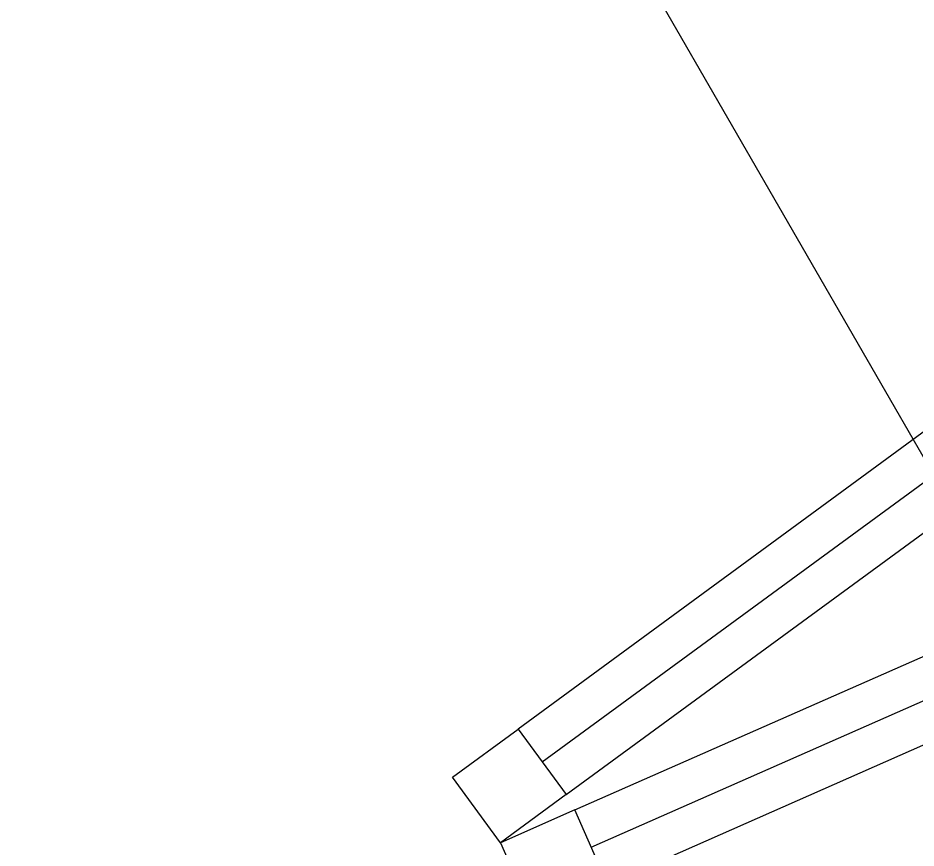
# Model space of a CAD drawing. Header units: metres. Extents: x 1769 to 3632, y 809 to 2652.
# Drawn here: x 2737.687 to 2738.239, y 1805.645 to 1806.155 of the extents above; entities that cross this region are included whole.
import ezdxf

# ---------------------------------------------------------------- set-up
doc = ezdxf.new("R2010")
doc.units = ezdxf.units.M
doc.header["$LTSCALE"] = 10
doc.linetypes.add('HIDDEN', pattern=[9.525, 6.35, -3.175])
for name, color, linetype in [('A-ELEV0', 7, 'Continuous'), ('A-GLAZ', 150, 'Continuous'), ('A-PROJ+', 1, 'HIDDEN'), ('A_CRISTAL', 150, 'Continuous')]:
    doc.layers.add(name, color=color, linetype=linetype)

# ---------------------------------------------------------------- blocks, each defined once
blk = doc.blocks.new('*U445')
at = {"layer": 'A-GLAZ', "ltscale": 0.01}
for p, q in [((0.01799574, 0.000025), (0.01874531, 0.000025)), ((0.01799574, 0), (0.01874531, 0)), ((0.01874531, -0.000025), (0.01799574, -0.000025))]:
    blk.add_line(p, q, dxfattribs=at)
for points in [[(0.01794574, -0.000025), (0.01799574, -0.000025), (0.01799574, 0.000025), (0.01794574, 0.000025)], [(0.01879531, -0.000025), (0.01874531, -0.000025), (0.01874531, 0.000025), (0.01879531, 0.000025)]]:
    blk.add_lwpolyline(points, close=True, dxfattribs=at)
blk = doc.blocks.new('RPA')
at = {"layer": 'A-PROJ+', "ltscale": 0.01}
blk.add_lwpolyline([(2754.14643, 1815.74218), (2754.29642, 1815.74218), (2754.29644, 1812.19183), (2754.14644, 1812.19183)], close=True, dxfattribs=at)
at = {"layer": 'A_CRISTAL', "lineweight": 5}
for p, xscale, yscale, zscale, rotation in [((2735.95966, 1810.41349), -1000.000000000006, 1000.000000000007, 1000.000000000006, 186.2159130037691), ((2735.95966, 1814.24995), 1000.00000000001, 1000.00000000001, 1000.00000000001, 353.7840869962308)]:
    blk.add_blockref('*U445', p, dxfattribs=dict(at, xscale=xscale, yscale=yscale, zscale=zscale, rotation=rotation))

msp = doc.modelspace()

# ---------------------------------------------------------------- block references
at = {"layer": 'A-ELEV0', "ltscale": 0.01, "rotation": 29.99800635700696}
msp.add_blockref('RPA', (1259.184, -1140.7268), dxfattribs=at)

doc.saveas('drawing.dxf')
